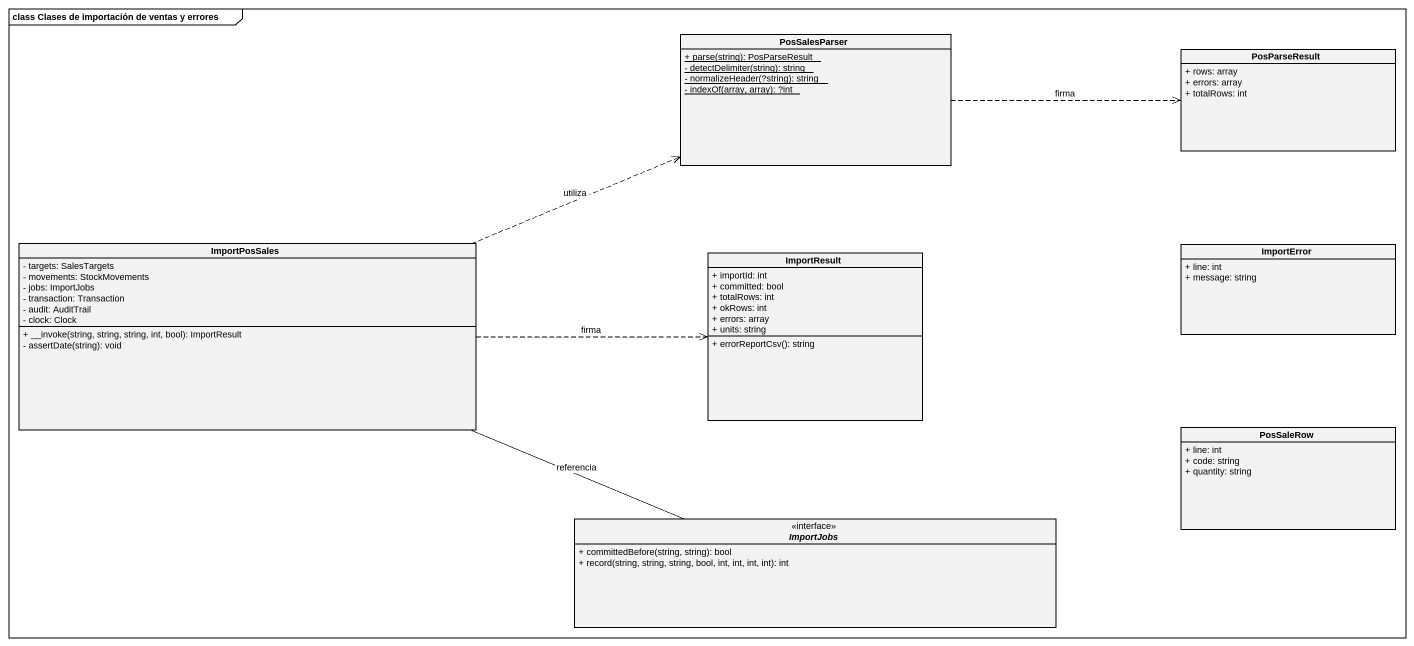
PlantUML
@startuml
mainframe class Clases de importación de ventas y errores
hide circle
hide empty members
skinparam classAttributeIconSize 0
class PosSalesParser {
  {static} + parse(string): PosParseResult
  {static} - detectDelimiter(string): string
  {static} - normalizeHeader(?string): string
  {static} - indexOf(array, array): ?int
}
class PosParseResult {
  + rows: array
  + errors: array
  + totalRows: int
}
class ImportPosSales {
  - targets: SalesTargets
  - movements: StockMovements
  - jobs: ImportJobs
  - transaction: Transaction
  - audit: AuditTrail
  - clock: Clock
  + __invoke(string, string, string, int, bool): ImportResult
  - assertDate(string): void
}
class ImportError {
  + line: int
  + message: string
}
class ImportResult {
  + importId: int
  + committed: bool
  + totalRows: int
  + okRows: int
  + errors: array
  + units: string
  + errorReportCsv(): string
}
class PosSaleRow {
  + line: int
  + code: string
  + quantity: string
}
interface ImportJobs {
  + committedBefore(string, string): bool
  + record(string, string, string, bool, int, int, int, int): int
}
PosSalesParser .right.> PosParseResult : firma
ImportPosSales .right.> PosSalesParser : utiliza
ImportPosSales .right.> ImportResult : firma
ImportPosSales -right- ImportJobs : referencia
@enduml
